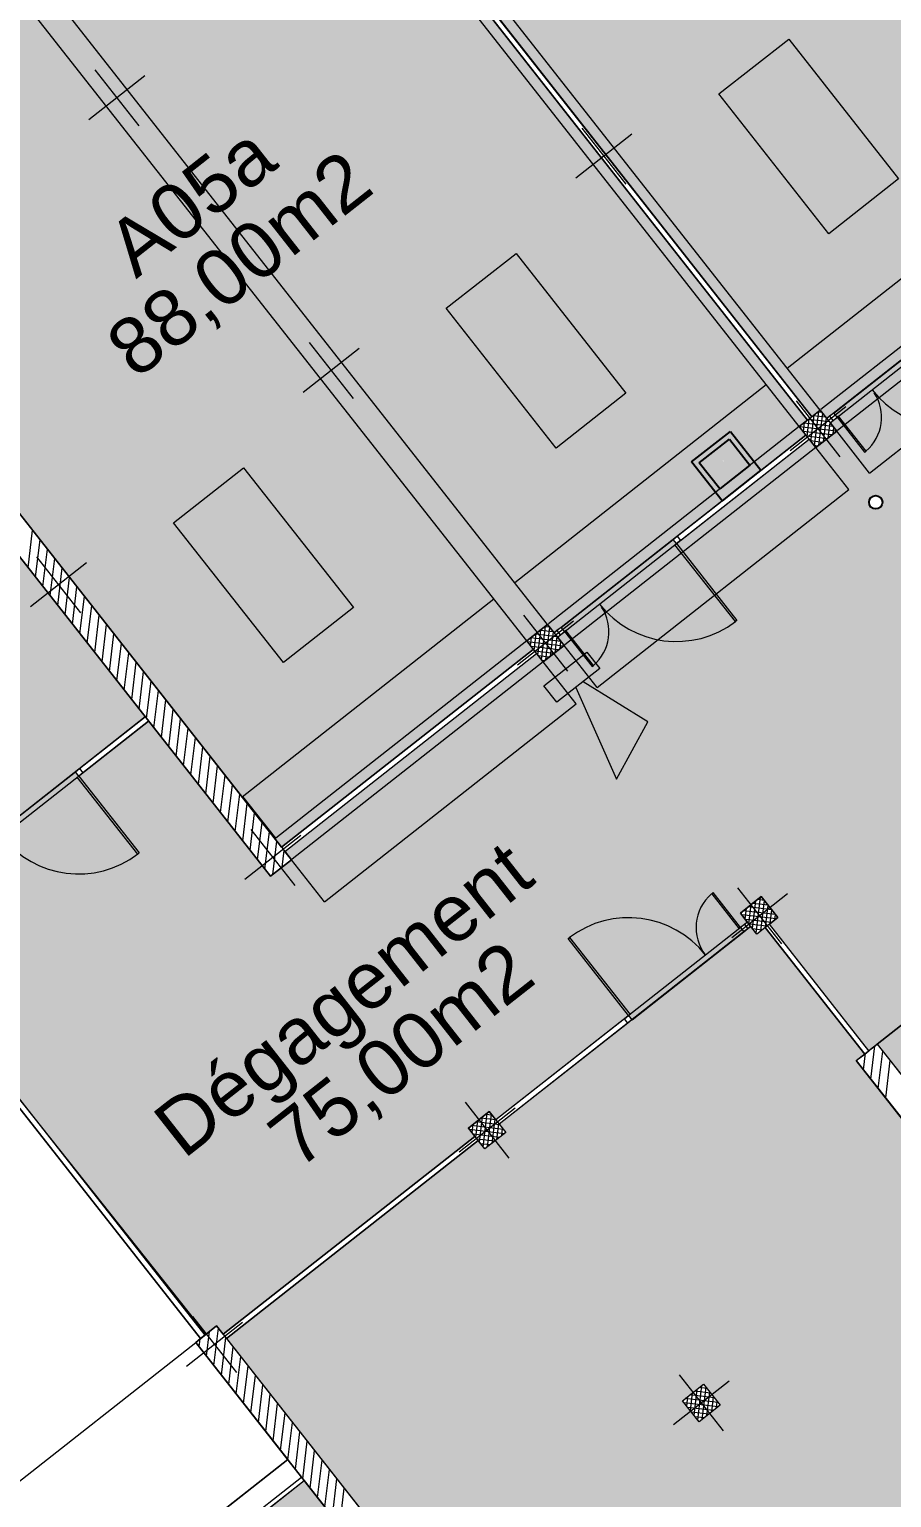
# Model space of a CAD drawing. Header units: metres. Extents: x 2540421 to 2540539, y 1181212 to 1181315.
# Drawn here: x 2540439.94 to 2540449.64, y 1181231.84 to 1181248.34 of the extents above; entities that cross this region are included whole.
import ezdxf

# ---------------------------------------------------------------- set-up
doc = ezdxf.new("R2010")
doc.units = ezdxf.units.M
doc.header["$LTSCALE"] = 5080
doc.linetypes.add('STYLE_01', pattern=[0.136032, 0.068016, -0.068016])
doc.layers.get('0').update_dxf_attribs({"lineweight": 20})
for name, color, linetype, lineweight in [('0-Detection incendie', 7, 'Continuous', 20), ('CLOISONS', 7, 'Continuous', 20), ('coupole', 7, 'Continuous', 20), ('Detection incendie', 7, 'Continuous', 20), ('HEIG-FLOOR', 10, 'Continuous', 20), ('HEIG-PORTES', 130, 'Continuous', 20), ('HEIG-ROOM', 160, 'Continuous', 20), ('L_GENDE', 7, 'Continuous', 20), ('MURS_ET_PILIERS', 7, 'Continuous', 20), ('Surface', 7, 'Continuous', 20), ('TRAITILL_S', 7, 'Continuous', 20), ('TRAME-MUR', 7, 'Continuous', 20), ('Z-contour', 7, 'Continuous', 20), ('Z-couleur', 7, 'Continuous', 20)]:
    doc.layers.add(name, color=color, linetype=linetype, lineweight=lineweight)
doc.layers.add('A1I41---E-(appareils_sanitaires)', color=7, linetype='Continuous')
doc.layers.add('Axe batim.', color=7, linetype='Continuous')
doc.styles.add('Helvetica (bold)', font='arial.ttf', dxfattribs={"height": 150})

# ---------------------------------------------------------------- blocks, each defined once
blk = doc.blocks.new('Cl-1')
at = {"layer": 'CLOISONS', "linetype": 'Continuous', "lineweight": 20}
for p, q in [((-3560, 180), (-3600, 180)), ((-3500, 180), (-3560, 180)), ((-3560, 180), (-3560, 120)), ((-3500, 120), (-3500, 180)), ((-1900, 120), (-1900, 180)), ((-1900, 180), (-1840, 180)), ((-1840, 180), (-1840, 120)), ((-1840, 180), (0, 180)), ((-3600, 120), (-3500, 120)), ((-1840, 120), (-1900, 120)), ((-1840, 120), (0, 120))]:
    blk.add_line(p, q, dxfattribs=at)
blk = doc.blocks.new('Sirène')
at = {"layer": '0-Detection incendie', "linetype": 'Continuous', "lineweight": 20}
h = blk.add_hatch(color=1, dxfattribs=at)
h.paths.add_polyline_path([(-236, 35), (-1332, 313), (-1040, -364), (-236, -68)])
h.paths.add_polyline_path([(0, 306), (-236, 306), (-236, -306), (0, -306)])
at = {"layer": '0-Detection incendie', "color": 1, "linetype": 'Continuous', "lineweight": 20}
for p, q in [((-236, 35), (-1332, 313)), ((-1332, 313), (-1040, -364)), ((-1040, -364), (-236, -68))]:
    blk.add_line(p, q, dxfattribs=at)
blk.add_lwpolyline([(0, -306), (-236, -306), (-236, 306), (0, 306)], close=True, dxfattribs=at)
blk = doc.blocks.new('LAVABO')
at = {"layer": 'A1I41---E-(appareils_sanitaires)'}
for points in [[(-556, 278), (0, 278)], [(-556, -278), (-556, 278)], [(-494, 216), (-123, 216)], [(-494, -216), (-494, 216)], [(-123, 216), (-123, 216)], [(-123, 216), (-123, -216)], [(0, 278), (0, 278)], [(0, 278), (0, -278)], [(0, -278), (-556, -278)], [(-123, -216), (-494, -216)]]:
    blk.add_lwpolyline(points, dxfattribs=at)

msp = doc.modelspace()

# ---------------------------------------------------------------- hatches: boundary and pattern name
at = {"layer": 'Z-couleur', "linetype": 'Continuous', "lineweight": 0, "true_color": 0xffd1ff}
h = msp.add_hatch(color=7, dxfattribs=at)
h.paths.add_polyline_path([(2540441.823, 1181252.986), (2540441.729, 1181252.912), (2540448.743, 1181243.988), (2540448.837, 1181244.062), (2540448.911, 1181243.968), (2540448.943, 1181243.993), (2540448.99, 1181244.03), (2540450.248, 1181245.018), (2540450.295, 1181245.055), (2540451.742, 1181246.192), (2540451.667, 1181246.287), (2540451.903, 1181246.472), (2540451.977, 1181246.378), (2540454.808, 1181248.602), (2540454.734, 1181248.697), (2540454.825, 1181248.769), (2540447.811, 1181257.692), (2540447.72, 1181257.62), (2540444.89, 1181255.396), (2540444.654, 1181255.21)])
h.paths.add_polyline_path([(2540450.814, 1181245.907), (2540450.819, 1181245.901), (2540450.812, 1181245.896), (2540450.807, 1181245.902)], flags=16)
h = msp.add_hatch(color=7, dxfattribs=at)
h.paths.add_polyline_path([(2540441.682, 1181252.875), (2540441.587, 1181252.8), (2540438.757, 1181250.576), (2540438.521, 1181250.39), (2540435.691, 1181248.166), (2540435.596, 1181248.092), (2540435.973, 1181247.612), (2540436.01, 1181247.565), (2540436.628, 1181246.779), (2540436.665, 1181246.731), (2540436.678, 1181246.716), (2540436.772, 1181246.79), (2540442.779, 1181239.148), (2540445.609, 1181241.372), (2540445.535, 1181241.467), (2540445.771, 1181241.652), (2540445.845, 1181241.558), (2540445.876, 1181241.583), (2540445.924, 1181241.62), (2540447.181, 1181242.608), (2540447.229, 1181242.645), (2540448.675, 1181243.782), (2540448.601, 1181243.877), (2540448.695, 1181243.951)])
h.paths.add_polyline_path([(2540447.741, 1181243.492), (2540447.747, 1181243.497), (2540447.752, 1181243.491), (2540447.746, 1181243.486)], flags=16)
for points in [[(2540438.415, 1181238.389), (2540439.154, 1181238.97), (2540439.201, 1181239.007), (2540440.459, 1181239.996), (2540440.506, 1181240.033), (2540441.245, 1181240.614), (2540436.536, 1181246.605), (2540436.631, 1181246.679), (2540436.618, 1181246.694), (2540436.581, 1181246.742), (2540436.628, 1181246.779), (2540436.01, 1181247.565), (2540435.963, 1181247.528), (2540435.926, 1181247.575), (2540435.549, 1181248.055), (2540435.455, 1181247.98), (2540432.625, 1181245.756), (2540432.53, 1181245.682), (2540432.821, 1181245.312), (2540432.858, 1181245.265), (2540432.811, 1181245.228), (2540433.459, 1181244.402), (2540433.507, 1181244.439), (2540433.568, 1181244.361), (2540433.663, 1181244.435)], [(2540443.033, 1181232.028), (2540440.202, 1181229.803), (2540440.108, 1181229.729), (2540443.708, 1181225.149), (2540443.802, 1181225.223), (2540443.876, 1181225.129), (2540444.379, 1181225.525), (2540444.427, 1181225.562), (2540445.213, 1181226.18), (2540445.26, 1181226.217), (2540446.707, 1181227.354)]]:
    msp.add_hatch(color=7, dxfattribs=at).paths.add_polyline_path(points)
at = {"layer": 'Z-couleur', "linetype": 'Continuous', "lineweight": 0}
h = msp.add_hatch(color=2, dxfattribs=at)
h.paths.add_polyline_path([(2540451.947, 1181246.125), (2540451.853, 1181246.051), (2540451.779, 1181246.145), (2540450.332, 1181245.008), (2540450.285, 1181244.971), (2540450.248, 1181245.018), (2540448.99, 1181244.03), (2540449.027, 1181243.982), (2540448.948, 1181243.921), (2540449.022, 1181243.826), (2540448.787, 1181243.641), (2540448.712, 1181243.735), (2540447.266, 1181242.598), (2540447.219, 1181242.561), (2540447.181, 1181242.608), (2540445.924, 1181241.62), (2540445.961, 1181241.572), (2540445.882, 1181241.511), (2540445.956, 1181241.416), (2540445.72, 1181241.231), (2540445.646, 1181241.325), (2540442.816, 1181239.101), (2540442.89, 1181239.006), (2540442.654, 1181238.821), (2540441.282, 1181240.566), (2540440.543, 1181239.985), (2540440.496, 1181239.948), (2540440.459, 1181239.996), (2540439.201, 1181239.007), (2540439.238, 1181238.96), (2540438.452, 1181238.342), (2540438.526, 1181238.247), (2540438.432, 1181238.173), (2540438.456, 1181238.142), (2540438.493, 1181238.095), (2540438.446, 1181238.058), (2540439.435, 1181236.8), (2540439.482, 1181236.837), (2540439.544, 1181236.758), (2540439.638, 1181236.832), (2540439.824, 1181236.596), (2540439.69, 1181236.491), (2540441.915, 1181233.661), (2540442.048, 1181233.766), (2540442.122, 1181233.672), (2540444.953, 1181235.896), (2540444.879, 1181235.991), (2540445.114, 1181236.176), (2540445.189, 1181236.082), (2540446.635, 1181237.219), (2540446.682, 1181237.256), (2540446.72, 1181237.209), (2540447.977, 1181238.197), (2540447.94, 1181238.244), (2540448.019, 1181238.306), (2540448.013, 1181238.314), (2540447.939, 1181238.408), (2540448.174, 1181238.593), (2540448.36, 1181238.357), (2540448.265, 1181238.283), (2540449.384, 1181236.86), (2540449.478, 1181236.935), (2540450.894, 1181238.047), (2540451.13, 1181238.233), (2540451.253, 1181238.075), (2540452.432, 1181239.002), (2540451.011, 1181240.811), (2540451.247, 1181240.996), (2540451.321, 1181240.902), (2540451.872, 1181241.334), (2540451.909, 1181241.287), (2540452.695, 1181241.905), (2540452.658, 1181241.952), (2540452.705, 1181241.989), (2540452.768, 1181242.039), (2540452.815, 1181242.076), (2540452.852, 1181242.029), (2540453.638, 1181242.647), (2540453.601, 1181242.694), (2540453.648, 1181242.731), (2540454.152, 1181243.126), (2540454.077, 1181243.221), (2540454.172, 1181243.295), (2540454.147, 1181243.326), (2540454.11, 1181243.373), (2540454.157, 1181243.41), (2540453.168, 1181244.668), (2540453.121, 1181244.631), (2540453.084, 1181244.678)])
h.paths.add_polyline_path([(2540449.402, 1181242.98, -1), (2540449.52, 1181243.072, -1)], flags=16)
at = {"layer": 'Z-couleur', "linetype": 'Continuous', "lineweight": 0, "true_color": 0xffd1ff}
h = msp.add_hatch(color=7, dxfattribs=at)
h.paths.add_polyline_path([(2540447.054, 1181227.398), (2540446.959, 1181227.323), (2540446.984, 1181227.292), (2540447.021, 1181227.245), (2540446.974, 1181227.208), (2540447.963, 1181225.95), (2540448.01, 1181225.987), (2540448.047, 1181225.94), (2540449.184, 1181224.493), (2540449.278, 1181224.567), (2540452.109, 1181226.792), (2540452.345, 1181226.977), (2540455.175, 1181229.202), (2540453.692, 1181231.089), (2540452.95, 1181232.032), (2540449.243, 1181236.75), (2540449.337, 1181236.823), (2540448.218, 1181238.246), (2540448.124, 1181238.172), (2540448.056, 1181238.259), (2540448.025, 1181238.234), (2540447.977, 1181238.197), (2540446.72, 1181237.209), (2540446.672, 1181237.171), (2540445.226, 1181236.034), (2540445.3, 1181235.94), (2540445.064, 1181235.755), (2540444.99, 1181235.849), (2540442.159, 1181233.624)])
h.paths.add_polyline_path([(2540447.474, 1181232.688), (2540447.289, 1181232.924), (2540447.525, 1181233.11), (2540447.71, 1181232.874)], flags=16)
h.paths.add_polyline_path([(2540449.699, 1181229.858), (2540449.935, 1181230.043), (2540450.12, 1181229.808), (2540449.884, 1181229.622)], flags=16)
at = {"layer": 'Z-couleur', "linetype": 'Continuous', "lineweight": 0}
h = msp.add_hatch(color=2, dxfattribs=at)
h.paths.add_polyline_path([(2540451.078, 1181237.812), (2540450.894, 1181238.047), (2540449.478, 1181236.935), (2540449.663, 1181236.7)])
h.paths.add_polyline_path([(2540451.263, 1181237.577), (2540451.078, 1181237.812), (2540449.663, 1181236.7), (2540449.848, 1181236.465)])
h.paths.add_polyline_path([(2540449.848, 1181236.465), (2540450.033, 1181236.23), (2540451.448, 1181237.342), (2540451.263, 1181237.577)])
h.paths.add_polyline_path([(2540450.033, 1181236.23), (2540450.218, 1181235.995), (2540451.633, 1181237.107), (2540451.448, 1181237.342)])
h.paths.add_polyline_path([(2540450.218, 1181235.995), (2540450.402, 1181235.76), (2540451.817, 1181236.872), (2540451.633, 1181237.107)])
h.paths.add_polyline_path([(2540450.402, 1181235.76), (2540451.295, 1181236.081), (2540452.002, 1181236.637), (2540451.817, 1181236.872)])
h.paths.add_polyline_path([(2540452.187, 1181236.402), (2540452.002, 1181236.637), (2540451.295, 1181236.081)])

# ---------------------------------------------------------------- linework, layer by layer
at = {"color": 7, "linetype": 'Continuous', "lineweight": 20}
for p, q in [((2540449.478, 1181236.935), (2540450.894, 1181238.047)), ((2540440.172, 1181229.842), (2540443.002, 1181232.067)), ((2540440.202, 1181229.803), (2540443.033, 1181232.028))]:
    msp.add_line(p, q, dxfattribs=at)
at = {"layer": 'Axe batim.', "color": 250, "linetype": 'Continuous', "lineweight": 0}
for p, q in [((2540440.678, 1181247.889), (2540441.173, 1181247.26)), ((2540441.24, 1181247.821), (2540440.611, 1181247.327)), ((2540446.716, 1181247.165), (2540446.087, 1181246.671)), ((2540446.155, 1181247.232), (2540446.649, 1181246.603)), ((2540443.65, 1181244.755), (2540443.021, 1181244.261)), ((2540443.088, 1181244.822), (2540443.583, 1181244.193)), ((2540449.126, 1181244.099), (2540448.497, 1181243.604)), ((2540448.565, 1181244.166), (2540449.059, 1181243.537)), ((2540440.022, 1181242.412), (2540440.516, 1181241.783)), ((2540440.022, 1181242.412), (2540440.516, 1181241.783)), ((2540440.584, 1181242.345), (2540439.955, 1181241.851)), ((2540440.584, 1181242.345), (2540439.955, 1181241.851)), ((2540445.498, 1181241.756), (2540445.993, 1181241.127)), ((2540446.06, 1181241.689), (2540445.431, 1181241.194)), ((2540442.994, 1181239.279), (2540442.365, 1181238.784)), ((2540442.994, 1181239.279), (2540442.365, 1181238.784)), ((2540442.432, 1181239.346), (2540442.926, 1181238.717)), ((2540442.432, 1181239.346), (2540442.926, 1181238.717)), ((2540448.47, 1181238.623), (2540447.841, 1181238.128)), ((2540447.908, 1181238.69), (2540448.403, 1181238.061)), ((2540444.842, 1181236.28), (2540445.336, 1181235.651)), ((2540444.842, 1181236.28), (2540445.336, 1181235.651)), ((2540445.404, 1181236.213), (2540444.775, 1181235.718)), ((2540445.404, 1181236.213), (2540444.775, 1181235.718)), ((2540442.337, 1181233.803), (2540441.709, 1181233.308)), ((2540441.776, 1181233.87), (2540442.27, 1181233.241)), ((2540447.814, 1181233.146), (2540447.185, 1181232.652)), ((2540447.814, 1181233.146), (2540447.185, 1181232.652)), ((2540447.252, 1181233.214), (2540447.746, 1181232.585)), ((2540447.252, 1181233.214), (2540447.746, 1181232.585))]:
    msp.add_line(p, q, dxfattribs=at)
at = {"layer": 'CLOISONS', "linetype": 'Continuous', "lineweight": 20}
for p, q in [((2540448.695, 1181243.951), (2540441.682, 1181252.875)), ((2540441.729, 1181252.912), (2540448.743, 1181243.988)), ((2540448.99, 1181244.03), (2540448.943, 1181243.993)), ((2540449.027, 1181243.982), (2540448.99, 1181244.03)), ((2540448.943, 1181243.993), (2540448.911, 1181243.968)), ((2540448.943, 1181243.993), (2540448.98, 1181243.945)), ((2540448.948, 1181243.921), (2540449.027, 1181243.982)), ((2540447.229, 1181242.645), (2540448.675, 1181243.782)), ((2540447.266, 1181242.598), (2540448.712, 1181243.735)), ((2540447.181, 1181242.608), (2540447.229, 1181242.645)), ((2540447.219, 1181242.561), (2540447.181, 1181242.608)), ((2540447.266, 1181242.598), (2540447.219, 1181242.561)), ((2540447.229, 1181242.645), (2540447.266, 1181242.598)), ((2540445.876, 1181241.583), (2540445.845, 1181241.558)), ((2540445.924, 1181241.62), (2540445.876, 1181241.583)), ((2540445.876, 1181241.583), (2540445.913, 1181241.535)), ((2540445.882, 1181241.511), (2540445.961, 1181241.572)), ((2540445.961, 1181241.572), (2540445.924, 1181241.62)), ((2540442.779, 1181239.148), (2540445.609, 1181241.372)), ((2540442.816, 1181239.101), (2540445.646, 1181241.325)), ((2540440.506, 1181240.033), (2540441.245, 1181240.614)), ((2540441.282, 1181240.566), (2540440.543, 1181239.985)), ((2540441.245, 1181240.614), (2540441.282, 1181240.566)), ((2540440.459, 1181239.996), (2540440.506, 1181240.033)), ((2540440.496, 1181239.948), (2540440.459, 1181239.996)), ((2540440.543, 1181239.985), (2540440.496, 1181239.948)), ((2540440.506, 1181240.033), (2540440.543, 1181239.985)), ((2540449.384, 1181236.86), (2540448.265, 1181238.283)), ((2540448.218, 1181238.246), (2540449.337, 1181236.823)), ((2540449.337, 1181236.823), (2540449.384, 1181236.86)), ((2540441.867, 1181233.624), (2540439.643, 1181236.454)), ((2540439.69, 1181236.491), (2540441.915, 1181233.661)), ((2540442.122, 1181233.672), (2540444.953, 1181235.896)), ((2540442.159, 1181233.624), (2540444.99, 1181235.849)), ((2540441.915, 1181233.661), (2540441.867, 1181233.624))]:
    msp.add_line(p, q, dxfattribs=at)
at = {"layer": 'coupole', "color": 7, "lineweight": 20}
for p, q in [((2540447.696, 1181247.617), (2540448.482, 1181248.235)), ((2540448.482, 1181248.235), (2540449.718, 1181246.663)), ((2540448.932, 1181246.045), (2540447.696, 1181247.617)), ((2540447.696, 1181247.617), (2540447.696, 1181247.617)), ((2540449.718, 1181246.663), (2540448.932, 1181246.045)), ((2540444.63, 1181245.207), (2540445.416, 1181245.825)), ((2540445.416, 1181245.825), (2540446.652, 1181244.253)), ((2540445.866, 1181243.635), (2540444.63, 1181245.207)), ((2540444.63, 1181245.207), (2540444.63, 1181245.207)), ((2540446.652, 1181244.253), (2540445.866, 1181243.635)), ((2540441.564, 1181242.797), (2540442.35, 1181243.415)), ((2540442.35, 1181243.415), (2540443.586, 1181241.843)), ((2540442.8, 1181241.225), (2540441.564, 1181242.797)), ((2540441.564, 1181242.797), (2540441.564, 1181242.797)), ((2540443.586, 1181241.843), (2540442.8, 1181241.225))]:
    msp.add_line(p, q, dxfattribs=at)
at = {"layer": 'HEIG-FLOOR', "flags": 128}
msp.add_lwpolyline([(2540502.932, 1181301.461), (2540426.04, 1181241.026), (2540433.455, 1181231.591), (2540439.643, 1181236.454), (2540441.867, 1181233.624), (2540441.812, 1181233.581), (2540442.847, 1181232.264), (2540440.017, 1181230.039), (2540438.982, 1181231.356), (2540438.746, 1181231.171), (2540439.781, 1181229.854), (2540433.649, 1181225.034), (2540433.834, 1181224.798), (2540436.9, 1181227.208), (2540443.071, 1181219.357), (2540449.235, 1181224.202), (2540451.645, 1181221.136), (2540457.954, 1181226.095), (2540455.569, 1181229.13), (2540501.621, 1181265.326)], dxfattribs=at)
at = {"layer": 'HEIG-PORTES', "linetype": 'Continuous', "lineweight": 20}
for p, q in [((2540449.043, 1181243.995), (2540449.027, 1181243.982)), ((2540449.027, 1181243.982), (2540449.336, 1181243.589)), ((2540449.352, 1181243.602), (2540449.043, 1181243.995)), ((2540449.336, 1181243.589), (2540449.352, 1181243.602)), ((2540447.203, 1181242.549), (2540447.219, 1181242.561)), ((2540447.883, 1181241.684), (2540447.203, 1181242.549)), ((2540447.219, 1181242.561), (2540447.898, 1181241.696)), ((2540445.976, 1181241.585), (2540445.961, 1181241.572)), ((2540445.961, 1181241.572), (2540446.27, 1181241.179)), ((2540446.285, 1181241.192), (2540445.976, 1181241.585)), ((2540447.898, 1181241.696), (2540447.883, 1181241.684)), ((2540446.27, 1181241.179), (2540446.285, 1181241.192)), ((2540440.48, 1181239.936), (2540440.496, 1181239.948)), ((2540441.16, 1181239.071), (2540440.48, 1181239.936)), ((2540440.496, 1181239.948), (2540441.176, 1181239.084)), ((2540441.176, 1181239.084), (2540441.16, 1181239.071)), ((2540447.631, 1181238.638), (2540447.616, 1181238.625)), ((2540447.616, 1181238.625), (2540447.925, 1181238.232)), ((2540447.94, 1181238.244), (2540447.631, 1181238.638)), ((2540446.003, 1181238.121), (2540446.018, 1181238.133)), ((2540446.682, 1181237.256), (2540446.003, 1181238.121)), ((2540446.018, 1181238.133), (2540446.698, 1181237.268)), ((2540447.925, 1181238.232), (2540447.94, 1181238.244)), ((2540446.698, 1181237.268), (2540446.682, 1181237.256))]:
    msp.add_line(p, q, dxfattribs=at)
for centre, radius, start, end in [((2540449.027, 1181243.982), 0.5, 310.4571, 33.5775), ((2540450.285, 1181244.971), 1.1, 218.1665, 307.2681), ((2540445.961, 1181241.572), 0.5, 310.4571, 33.5775), ((2540447.219, 1181242.561), 1.1, 218.1665, 307.2681), ((2540440.496, 1181239.948), 1.1, 218.1665, 307.2681), ((2540447.94, 1181238.244), 0.5, 130.4571, 218.1665), ((2540446.682, 1181237.256), 1.1, 38.1665, 127.2681)]:
    msp.add_arc(centre, radius, start, end, dxfattribs=at)
at = {"layer": 'HEIG-ROOM', "flags": 128}
for points in [[(2540448.911, 1181243.968), (2540448.837, 1181244.062), (2540448.743, 1181243.988), (2540441.729, 1181252.912), (2540447.811, 1181257.692), (2540454.825, 1181248.769), (2540454.734, 1181248.697), (2540454.808, 1181248.602), (2540451.977, 1181246.378), (2540451.903, 1181246.472), (2540451.667, 1181246.287), (2540451.742, 1181246.192)], [(2540445.924, 1181241.62), (2540445.845, 1181241.558), (2540445.771, 1181241.652), (2540445.535, 1181241.467), (2540445.609, 1181241.372), (2540442.779, 1181239.148), (2540436.772, 1181246.79), (2540436.678, 1181246.716), (2540435.596, 1181248.092), (2540441.682, 1181252.875), (2540448.695, 1181243.951), (2540448.601, 1181243.877), (2540448.675, 1181243.782)], [(2540441.245, 1181240.614), (2540438.415, 1181238.389), (2540433.706, 1181244.38), (2540433.612, 1181244.306), (2540432.53, 1181245.682), (2540435.549, 1181248.055), (2540436.631, 1181246.679), (2540436.536, 1181246.605)], [(2540455.175, 1181229.202), (2540453.692, 1181231.089), (2540452.95, 1181232.032), (2540449.243, 1181236.75), (2540449.337, 1181236.823), (2540448.218, 1181238.246), (2540448.124, 1181238.172), (2540448.056, 1181238.259), (2540445.226, 1181236.034), (2540445.3, 1181235.94), (2540445.064, 1181235.755), (2540444.99, 1181235.849), (2540442.159, 1181233.624), (2540447.054, 1181227.398), (2540446.959, 1181227.323), (2540449.184, 1181224.493)], [(2540450.894, 1181238.047), (2540449.478, 1181236.935), (2540450.402, 1181235.76), (2540452.187, 1181236.402)], [(2540440.108, 1181229.729), (2540443.033, 1181232.028), (2540446.707, 1181227.354), (2540443.876, 1181225.129), (2540443.802, 1181225.223), (2540443.708, 1181225.149)]]:
    msp.add_lwpolyline(points, close=True, dxfattribs=at)
for points in [[(2540438.452, 1181238.342), (2540441.282, 1181240.566), (2540442.654, 1181238.821), (2540442.89, 1181239.006), (2540442.816, 1181239.101), (2540445.646, 1181241.325), (2540445.72, 1181241.231), (2540445.956, 1181241.416), (2540445.882, 1181241.511), (2540448.712, 1181243.735), (2540448.787, 1181243.641), (2540449.022, 1181243.826), (2540448.948, 1181243.921), (2540451.779, 1181246.145)], [(2540451.13, 1181238.233), (2540449.384, 1181236.86), (2540448.265, 1181238.283), (2540448.36, 1181238.357), (2540448.174, 1181238.593), (2540447.939, 1181238.408), (2540448.019, 1181238.306), (2540445.189, 1181236.082), (2540445.114, 1181236.176), (2540444.879, 1181235.991), (2540444.953, 1181235.896), (2540442.122, 1181233.672), (2540442.048, 1181233.766), (2540441.93, 1181233.673), (2540439.69, 1181236.491)]]:
    msp.add_lwpolyline(points, dxfattribs=at)
at = {"layer": 'MURS_ET_PILIERS', "color": 7, "linetype": 'Continuous', "lineweight": 20}
for p, q in [((2540436.772, 1181246.79), (2540442.89, 1181239.006)), ((2540436.536, 1181246.605), (2540441.356, 1181240.472)), ((2540436.536, 1181246.605), (2540442.654, 1181238.821)), ((2540448.601, 1181243.877), (2540448.837, 1181244.062)), ((2540448.837, 1181244.062), (2540449.022, 1181243.826)), ((2540448.787, 1181243.641), (2540448.601, 1181243.877)), ((2540448.601, 1181243.877), (2540448.601, 1181243.877)), ((2540449.022, 1181243.826), (2540448.787, 1181243.641)), ((2540445.535, 1181241.467), (2540445.771, 1181241.652)), ((2540445.771, 1181241.652), (2540445.956, 1181241.416)), ((2540445.72, 1181241.231), (2540445.535, 1181241.467)), ((2540445.535, 1181241.467), (2540445.535, 1181241.467)), ((2540445.956, 1181241.416), (2540445.72, 1181241.231)), ((2540442.654, 1181238.821), (2540442.89, 1181239.006)), ((2540449.243, 1181236.75), (2540449.478, 1181236.935)), ((2540449.478, 1181236.935), (2540453.186, 1181232.218)), ((2540449.243, 1181236.75), (2540452.95, 1181232.032)), ((2540444.879, 1181235.991), (2540445.114, 1181236.176)), ((2540444.879, 1181235.991), (2540445.114, 1181236.176)), ((2540444.879, 1181235.991), (2540445.114, 1181236.176)), ((2540444.879, 1181235.991), (2540445.114, 1181236.176)), ((2540444.879, 1181235.991), (2540445.114, 1181236.176)), ((2540444.879, 1181235.991), (2540445.114, 1181236.176)), ((2540444.879, 1181235.991), (2540445.114, 1181236.176)), ((2540444.879, 1181235.991), (2540445.114, 1181236.176)), ((2540444.879, 1181235.991), (2540445.114, 1181236.176)), ((2540444.879, 1181235.991), (2540445.114, 1181236.176)), ((2540444.879, 1181235.991), (2540445.114, 1181236.176)), ((2540444.879, 1181235.991), (2540445.114, 1181236.176)), ((2540444.879, 1181235.991), (2540445.114, 1181236.176)), ((2540444.879, 1181235.991), (2540445.114, 1181236.176)), ((2540444.879, 1181235.991), (2540445.114, 1181236.176)), ((2540444.879, 1181235.991), (2540445.114, 1181236.176)), ((2540444.879, 1181235.991), (2540445.114, 1181236.176)), ((2540444.879, 1181235.991), (2540445.114, 1181236.176)), ((2540444.879, 1181235.991), (2540445.114, 1181236.176)), ((2540444.879, 1181235.991), (2540445.114, 1181236.176)), ((2540444.879, 1181235.991), (2540445.114, 1181236.176)), ((2540444.879, 1181235.991), (2540445.114, 1181236.176)), ((2540444.879, 1181235.991), (2540445.114, 1181236.176)), ((2540444.879, 1181235.991), (2540445.114, 1181236.176)), ((2540444.879, 1181235.991), (2540445.114, 1181236.176)), ((2540444.879, 1181235.991), (2540445.114, 1181236.176)), ((2540444.879, 1181235.991), (2540445.114, 1181236.176)), ((2540444.879, 1181235.991), (2540445.114, 1181236.176)), ((2540444.879, 1181235.991), (2540445.114, 1181236.176)), ((2540444.879, 1181235.991), (2540445.114, 1181236.176)), ((2540444.879, 1181235.991), (2540445.114, 1181236.176)), ((2540444.879, 1181235.991), (2540445.114, 1181236.176)), ((2540445.114, 1181236.176), (2540445.3, 1181235.94)), ((2540445.114, 1181236.176), (2540445.3, 1181235.94)), ((2540445.114, 1181236.176), (2540445.3, 1181235.94)), ((2540445.114, 1181236.176), (2540445.3, 1181235.94)), ((2540445.114, 1181236.176), (2540445.3, 1181235.94)), ((2540445.114, 1181236.176), (2540445.3, 1181235.94)), ((2540445.114, 1181236.176), (2540445.3, 1181235.94)), ((2540445.114, 1181236.176), (2540445.3, 1181235.94)), ((2540445.114, 1181236.176), (2540445.3, 1181235.94)), ((2540445.114, 1181236.176), (2540445.3, 1181235.94)), ((2540445.114, 1181236.176), (2540445.3, 1181235.94)), ((2540445.114, 1181236.176), (2540445.3, 1181235.94)), ((2540445.114, 1181236.176), (2540445.3, 1181235.94)), ((2540445.114, 1181236.176), (2540445.3, 1181235.94)), ((2540445.114, 1181236.176), (2540445.3, 1181235.94)), ((2540445.114, 1181236.176), (2540445.3, 1181235.94)), ((2540445.114, 1181236.176), (2540445.3, 1181235.94)), ((2540445.114, 1181236.176), (2540445.3, 1181235.94)), ((2540445.114, 1181236.176), (2540445.3, 1181235.94)), ((2540445.114, 1181236.176), (2540445.3, 1181235.94)), ((2540445.114, 1181236.176), (2540445.3, 1181235.94)), ((2540445.114, 1181236.176), (2540445.3, 1181235.94)), ((2540445.114, 1181236.176), (2540445.3, 1181235.94)), ((2540445.114, 1181236.176), (2540445.3, 1181235.94)), ((2540445.114, 1181236.176), (2540445.3, 1181235.94)), ((2540445.114, 1181236.176), (2540445.3, 1181235.94)), ((2540445.114, 1181236.176), (2540445.3, 1181235.94)), ((2540445.114, 1181236.176), (2540445.3, 1181235.94)), ((2540445.114, 1181236.176), (2540445.3, 1181235.94)), ((2540445.114, 1181236.176), (2540445.3, 1181235.94)), ((2540445.114, 1181236.176), (2540445.3, 1181235.94)), ((2540445.114, 1181236.176), (2540445.3, 1181235.94)), ((2540445.064, 1181235.755), (2540444.879, 1181235.991)), ((2540444.879, 1181235.991), (2540444.879, 1181235.991)), ((2540445.064, 1181235.755), (2540444.879, 1181235.991)), ((2540444.879, 1181235.991), (2540444.879, 1181235.991)), ((2540445.064, 1181235.755), (2540444.879, 1181235.991)), ((2540444.879, 1181235.991), (2540444.879, 1181235.991)), ((2540445.064, 1181235.755), (2540444.879, 1181235.991)), ((2540444.879, 1181235.991), (2540444.879, 1181235.991)), ((2540445.064, 1181235.755), (2540444.879, 1181235.991)), ((2540444.879, 1181235.991), (2540444.879, 1181235.991)), ((2540445.064, 1181235.755), (2540444.879, 1181235.991)), ((2540444.879, 1181235.991), (2540444.879, 1181235.991)), ((2540445.064, 1181235.755), (2540444.879, 1181235.991)), ((2540444.879, 1181235.991), (2540444.879, 1181235.991)), ((2540445.064, 1181235.755), (2540444.879, 1181235.991)), ((2540444.879, 1181235.991), (2540444.879, 1181235.991)), ((2540445.064, 1181235.755), (2540444.879, 1181235.991)), ((2540444.879, 1181235.991), (2540444.879, 1181235.991)), ((2540445.064, 1181235.755), (2540444.879, 1181235.991)), ((2540444.879, 1181235.991), (2540444.879, 1181235.991)), ((2540445.064, 1181235.755), (2540444.879, 1181235.991)), ((2540444.879, 1181235.991), (2540444.879, 1181235.991)), ((2540445.064, 1181235.755), (2540444.879, 1181235.991)), ((2540444.879, 1181235.991), (2540444.879, 1181235.991)), ((2540445.064, 1181235.755), (2540444.879, 1181235.991)), ((2540444.879, 1181235.991), (2540444.879, 1181235.991)), ((2540445.064, 1181235.755), (2540444.879, 1181235.991)), ((2540444.879, 1181235.991), (2540444.879, 1181235.991)), ((2540445.064, 1181235.755), (2540444.879, 1181235.991)), ((2540444.879, 1181235.991), (2540444.879, 1181235.991)), ((2540445.064, 1181235.755), (2540444.879, 1181235.991)), ((2540444.879, 1181235.991), (2540444.879, 1181235.991)), ((2540445.064, 1181235.755), (2540444.879, 1181235.991)), ((2540444.879, 1181235.991), (2540444.879, 1181235.991)), ((2540445.064, 1181235.755), (2540444.879, 1181235.991)), ((2540444.879, 1181235.991), (2540444.879, 1181235.991)), ((2540445.064, 1181235.755), (2540444.879, 1181235.991)), ((2540444.879, 1181235.991), (2540444.879, 1181235.991)), ((2540445.064, 1181235.755), (2540444.879, 1181235.991)), ((2540444.879, 1181235.991), (2540444.879, 1181235.991)), ((2540445.064, 1181235.755), (2540444.879, 1181235.991)), ((2540444.879, 1181235.991), (2540444.879, 1181235.991)), ((2540445.064, 1181235.755), (2540444.879, 1181235.991)), ((2540444.879, 1181235.991), (2540444.879, 1181235.991)), ((2540445.064, 1181235.755), (2540444.879, 1181235.991)), ((2540444.879, 1181235.991), (2540444.879, 1181235.991)), ((2540445.064, 1181235.755), (2540444.879, 1181235.991)), ((2540444.879, 1181235.991), (2540444.879, 1181235.991)), ((2540445.064, 1181235.755), (2540444.879, 1181235.991)), ((2540444.879, 1181235.991), (2540444.879, 1181235.991)), ((2540445.064, 1181235.755), (2540444.879, 1181235.991)), ((2540444.879, 1181235.991), (2540444.879, 1181235.991)), ((2540445.064, 1181235.755), (2540444.879, 1181235.991)), ((2540444.879, 1181235.991), (2540444.879, 1181235.991)), ((2540445.064, 1181235.755), (2540444.879, 1181235.991)), ((2540444.879, 1181235.991), (2540444.879, 1181235.991)), ((2540445.064, 1181235.755), (2540444.879, 1181235.991)), ((2540444.879, 1181235.991), (2540444.879, 1181235.991)), ((2540445.064, 1181235.755), (2540444.879, 1181235.991)), ((2540444.879, 1181235.991), (2540444.879, 1181235.991)), ((2540445.064, 1181235.755), (2540444.879, 1181235.991)), ((2540444.879, 1181235.991), (2540444.879, 1181235.991)), ((2540445.064, 1181235.755), (2540444.879, 1181235.991)), ((2540444.879, 1181235.991), (2540444.879, 1181235.991)), ((2540445.3, 1181235.94), (2540445.064, 1181235.755)), ((2540445.3, 1181235.94), (2540445.064, 1181235.755)), ((2540445.3, 1181235.94), (2540445.064, 1181235.755)), ((2540445.3, 1181235.94), (2540445.064, 1181235.755)), ((2540445.3, 1181235.94), (2540445.064, 1181235.755)), ((2540445.3, 1181235.94), (2540445.064, 1181235.755)), ((2540445.3, 1181235.94), (2540445.064, 1181235.755)), ((2540445.3, 1181235.94), (2540445.064, 1181235.755)), ((2540445.3, 1181235.94), (2540445.064, 1181235.755)), ((2540445.3, 1181235.94), (2540445.064, 1181235.755)), ((2540445.3, 1181235.94), (2540445.064, 1181235.755)), ((2540445.3, 1181235.94), (2540445.064, 1181235.755)), ((2540445.3, 1181235.94), (2540445.064, 1181235.755)), ((2540445.3, 1181235.94), (2540445.064, 1181235.755)), ((2540445.3, 1181235.94), (2540445.064, 1181235.755)), ((2540445.3, 1181235.94), (2540445.064, 1181235.755)), ((2540445.3, 1181235.94), (2540445.064, 1181235.755)), ((2540445.3, 1181235.94), (2540445.064, 1181235.755)), ((2540445.3, 1181235.94), (2540445.064, 1181235.755)), ((2540445.3, 1181235.94), (2540445.064, 1181235.755)), ((2540445.3, 1181235.94), (2540445.064, 1181235.755)), ((2540445.3, 1181235.94), (2540445.064, 1181235.755)), ((2540445.3, 1181235.94), (2540445.064, 1181235.755)), ((2540445.3, 1181235.94), (2540445.064, 1181235.755)), ((2540445.3, 1181235.94), (2540445.064, 1181235.755)), ((2540445.3, 1181235.94), (2540445.064, 1181235.755)), ((2540445.3, 1181235.94), (2540445.064, 1181235.755)), ((2540445.3, 1181235.94), (2540445.064, 1181235.755)), ((2540445.3, 1181235.94), (2540445.064, 1181235.755)), ((2540445.3, 1181235.94), (2540445.064, 1181235.755)), ((2540445.3, 1181235.94), (2540445.064, 1181235.755)), ((2540445.3, 1181235.94), (2540445.064, 1181235.755)), ((2540441.812, 1181233.581), (2540442.048, 1181233.766)), ((2540442.048, 1181233.766), (2540447.054, 1181227.398)), ((2540441.812, 1181233.581), (2540446.818, 1181227.212)), ((2540447.289, 1181232.924), (2540447.525, 1181233.11)), ((2540447.289, 1181232.924), (2540447.525, 1181233.11)), ((2540447.289, 1181232.924), (2540447.525, 1181233.11)), ((2540447.289, 1181232.924), (2540447.525, 1181233.11)), ((2540447.289, 1181232.924), (2540447.525, 1181233.11)), ((2540447.289, 1181232.924), (2540447.525, 1181233.11)), ((2540447.289, 1181232.924), (2540447.525, 1181233.11)), ((2540447.289, 1181232.924), (2540447.525, 1181233.11)), ((2540447.525, 1181233.11), (2540447.71, 1181232.874)), ((2540447.525, 1181233.11), (2540447.71, 1181232.874)), ((2540447.525, 1181233.11), (2540447.71, 1181232.874)), ((2540447.525, 1181233.11), (2540447.71, 1181232.874)), ((2540447.525, 1181233.11), (2540447.71, 1181232.874)), ((2540447.525, 1181233.11), (2540447.71, 1181232.874)), ((2540447.525, 1181233.11), (2540447.71, 1181232.874)), ((2540447.525, 1181233.11), (2540447.71, 1181232.874)), ((2540447.474, 1181232.688), (2540447.289, 1181232.924)), ((2540447.289, 1181232.924), (2540447.289, 1181232.924)), ((2540447.474, 1181232.688), (2540447.289, 1181232.924)), ((2540447.289, 1181232.924), (2540447.289, 1181232.924)), ((2540447.474, 1181232.688), (2540447.289, 1181232.924)), ((2540447.289, 1181232.924), (2540447.289, 1181232.924)), ((2540447.474, 1181232.688), (2540447.289, 1181232.924)), ((2540447.289, 1181232.924), (2540447.289, 1181232.924)), ((2540447.474, 1181232.688), (2540447.289, 1181232.924)), ((2540447.289, 1181232.924), (2540447.289, 1181232.924)), ((2540447.474, 1181232.688), (2540447.289, 1181232.924)), ((2540447.289, 1181232.924), (2540447.289, 1181232.924)), ((2540447.474, 1181232.688), (2540447.289, 1181232.924)), ((2540447.289, 1181232.924), (2540447.289, 1181232.924)), ((2540447.474, 1181232.688), (2540447.289, 1181232.924)), ((2540447.289, 1181232.924), (2540447.289, 1181232.924)), ((2540447.71, 1181232.874), (2540447.474, 1181232.688)), ((2540447.71, 1181232.874), (2540447.474, 1181232.688)), ((2540447.71, 1181232.874), (2540447.474, 1181232.688)), ((2540447.71, 1181232.874), (2540447.474, 1181232.688)), ((2540447.71, 1181232.874), (2540447.474, 1181232.688)), ((2540447.71, 1181232.874), (2540447.474, 1181232.688)), ((2540447.71, 1181232.874), (2540447.474, 1181232.688)), ((2540447.71, 1181232.874), (2540447.474, 1181232.688))]:
    msp.add_line(p, q, dxfattribs=at)
at = {"layer": 'MURS_ET_PILIERS', "linetype": 'Continuous', "lineweight": 20}
for p, q in [((2540447.939, 1181238.408), (2540448.174, 1181238.593)), ((2540448.174, 1181238.593), (2540448.36, 1181238.357)), ((2540448.013, 1181238.314), (2540447.939, 1181238.408)), ((2540448.124, 1181238.172), (2540448.013, 1181238.314)), ((2540448.36, 1181238.357), (2540448.124, 1181238.172)), ((2540440.017, 1181230.039), (2540442.847, 1181232.264))]:
    msp.add_line(p, q, dxfattribs=at)
at = {"layer": 'MURS_ET_PILIERS', "linetype": 'Continuous', "lineweight": 25}
msp.add_circle((2540449.461, 1181243.026), 0.075, dxfattribs=at)
at = {"layer": 'TRAITILL_S', "color": 7, "linetype": 'STYLE_01', "lineweight": 20}
for p, q in [((2540448.837, 1181244.062), (2540441.792, 1181253.025)), ((2540448.601, 1181243.877), (2540441.557, 1181252.84)), ((2540445.771, 1181241.652), (2540438.726, 1181250.615)), ((2540445.535, 1181241.467), (2540438.49, 1181250.43)), ((2540448.466, 1181244.534), (2540451.297, 1181246.759)), ((2540451.667, 1181246.287), (2540448.845, 1181244.068)), ((2540451.853, 1181246.051), (2540449.03, 1181243.833)), ((2540449.393, 1181243.355), (2540452.224, 1181245.579)), ((2540445.4, 1181242.124), (2540448.23, 1181244.349)), ((2540448.601, 1181243.877), (2540445.779, 1181241.658)), ((2540449.393, 1181243.355), (2540449.022, 1181243.826)), ((2540448.787, 1181243.641), (2540445.964, 1181241.423)), ((2540449.157, 1181243.169), (2540448.787, 1181243.641)), ((2540446.327, 1181240.945), (2540449.157, 1181243.169)), ((2540442.334, 1181239.714), (2540445.164, 1181241.939)), ((2540445.535, 1181241.467), (2540442.712, 1181239.248)), ((2540446.327, 1181240.945), (2540445.956, 1181241.416)), ((2540445.72, 1181241.231), (2540442.898, 1181239.013)), ((2540446.091, 1181240.759), (2540445.72, 1181241.231)), ((2540443.261, 1181238.535), (2540446.091, 1181240.759)), ((2540442.712, 1181239.248), (2540442.342, 1181239.72)), ((2540443.261, 1181238.535), (2540442.89, 1181239.006)), ((2540438.982, 1181231.356), (2540441.812, 1181233.581))]:
    msp.add_line(p, q, dxfattribs=at)
at = {"layer": 'TRAME-MUR', "color": 7, "linetype": 'Continuous', "lineweight": 20}
for p, q in [((2540436.772, 1181246.79), (2540442.89, 1181239.006)), ((2540442.654, 1181238.821), (2540436.536, 1181246.605)), ((2540448.601, 1181243.877), (2540448.837, 1181244.062)), ((2540448.837, 1181244.062), (2540449.022, 1181243.826)), ((2540448.787, 1181243.641), (2540448.601, 1181243.877)), ((2540448.601, 1181243.877), (2540448.601, 1181243.877)), ((2540449.022, 1181243.826), (2540448.787, 1181243.641)), ((2540442.89, 1181239.006), (2540442.654, 1181238.821)), ((2540449.243, 1181236.75), (2540449.478, 1181236.935)), ((2540449.478, 1181236.935), (2540453.186, 1181232.218)), ((2540452.95, 1181232.032), (2540449.243, 1181236.75)), ((2540441.812, 1181233.581), (2540442.048, 1181233.766)), ((2540442.048, 1181233.766), (2540447.054, 1181227.398)), ((2540446.818, 1181227.212), (2540441.812, 1181233.581))]:
    msp.add_line(p, q, dxfattribs=at)
at = {"layer": 'TRAME-MUR', "linetype": 'Continuous', "lineweight": 0}
for p, q in [((2540448.773, 1181243.658), (2540448.82, 1181244.049)), ((2540448.858, 1181244.036), (2540448.811, 1181244.041)), ((2540449.02, 1181243.824), (2540448.603, 1181243.874)), ((2540448.606, 1181243.87), (2540448.608, 1181243.882)), ((2540448.648, 1181243.817), (2540448.661, 1181243.924)), ((2540448.983, 1181243.877), (2540448.652, 1181243.917)), ((2540448.69, 1181243.764), (2540448.714, 1181243.965)), ((2540448.941, 1181243.93), (2540448.705, 1181243.958)), ((2540448.731, 1181243.711), (2540448.767, 1181244.007)), ((2540448.899, 1181243.983), (2540448.758, 1181244)), ((2540448.822, 1181243.669), (2540448.865, 1181244.027)), ((2540448.875, 1181243.711), (2540448.907, 1181243.974)), ((2540448.928, 1181243.752), (2540448.948, 1181243.921)), ((2540448.981, 1181243.794), (2540448.99, 1181243.868)), ((2540448.967, 1181243.783), (2540448.645, 1181243.821)), ((2540448.914, 1181243.741), (2540448.686, 1181243.769)), ((2540448.861, 1181243.7), (2540448.728, 1181243.716)), ((2540448.808, 1181243.658), (2540448.77, 1181243.663)), ((2540439.927, 1181242.29), (2540439.978, 1181242.712)), ((2540440.01, 1181242.184), (2540440.061, 1181242.606)), ((2540440.094, 1181242.078), (2540440.144, 1181242.5)), ((2540440.177, 1181241.973), (2540440.227, 1181242.394)), ((2540440.26, 1181241.867), (2540440.311, 1181242.288)), ((2540440.343, 1181241.761), (2540440.394, 1181242.182)), ((2540440.427, 1181241.655), (2540440.477, 1181242.076)), ((2540440.51, 1181241.549), (2540440.56, 1181241.97)), ((2540440.593, 1181241.443), (2540440.644, 1181241.864)), ((2540440.676, 1181241.337), (2540440.727, 1181241.758)), ((2540440.76, 1181241.231), (2540440.81, 1181241.652)), ((2540445.661, 1181241.306), (2540445.695, 1181241.593)), ((2540445.837, 1181241.568), (2540445.686, 1181241.586)), ((2540445.703, 1181241.253), (2540445.748, 1181241.635)), ((2540445.796, 1181241.621), (2540445.739, 1181241.627)), ((2540445.751, 1181241.255), (2540445.795, 1181241.622)), ((2540445.804, 1181241.297), (2540445.836, 1181241.569)), ((2540440.843, 1181241.125), (2540440.893, 1181241.547)), ((2540440.926, 1181241.019), (2540440.977, 1181241.441)), ((2540445.536, 1181241.465), (2540445.537, 1181241.468)), ((2540445.949, 1181241.41), (2540445.541, 1181241.459)), ((2540445.578, 1181241.412), (2540445.59, 1181241.51)), ((2540445.92, 1181241.462), (2540445.58, 1181241.503)), ((2540445.896, 1181241.369), (2540445.582, 1181241.406)), ((2540445.619, 1181241.359), (2540445.643, 1181241.551)), ((2540445.879, 1181241.515), (2540445.633, 1181241.544)), ((2540445.857, 1181241.338), (2540445.878, 1181241.516)), ((2540445.91, 1181241.38), (2540445.92, 1181241.463)), ((2540441.009, 1181240.913), (2540441.06, 1181241.335)), ((2540441.093, 1181240.808), (2540441.143, 1181241.229)), ((2540445.843, 1181241.327), (2540445.624, 1181241.353)), ((2540445.79, 1181241.286), (2540445.666, 1181241.301)), ((2540445.737, 1181241.244), (2540445.707, 1181241.248)), ((2540441.176, 1181240.702), (2540441.226, 1181241.123)), ((2540441.259, 1181240.596), (2540441.31, 1181241.017)), ((2540441.342, 1181240.49), (2540441.393, 1181240.911)), ((2540441.426, 1181240.384), (2540441.476, 1181240.805)), ((2540441.509, 1181240.278), (2540441.559, 1181240.699)), ((2540441.592, 1181240.172), (2540441.642, 1181240.593)), ((2540441.675, 1181240.066), (2540441.726, 1181240.487)), ((2540441.758, 1181239.96), (2540441.809, 1181240.382)), ((2540441.842, 1181239.854), (2540441.892, 1181240.276)), ((2540441.925, 1181239.749), (2540441.975, 1181240.17)), ((2540442.008, 1181239.643), (2540442.059, 1181240.064)), ((2540442.091, 1181239.537), (2540442.142, 1181239.958)), ((2540442.175, 1181239.431), (2540442.225, 1181239.852)), ((2540442.258, 1181239.325), (2540442.308, 1181239.746)), ((2540442.341, 1181239.219), (2540442.392, 1181239.64)), ((2540442.424, 1181239.113), (2540442.475, 1181239.534)), ((2540442.508, 1181239.007), (2540442.558, 1181239.428)), ((2540442.591, 1181238.901), (2540442.641, 1181239.323)), ((2540442.68, 1181238.841), (2540442.725, 1181239.217)), ((2540442.786, 1181238.924), (2540442.808, 1181239.111)), ((2540448.117, 1181238.181), (2540448.165, 1181238.586)), ((2540447.95, 1181238.393), (2540447.953, 1181238.419)), ((2540448.334, 1181238.391), (2540447.972, 1181238.434)), ((2540447.992, 1181238.34), (2540448.006, 1181238.461)), ((2540448.292, 1181238.444), (2540448.025, 1181238.476)), ((2540448.033, 1181238.287), (2540448.059, 1181238.503)), ((2540448.075, 1181238.234), (2540448.112, 1181238.544)), ((2540448.251, 1181238.497), (2540448.078, 1181238.517)), ((2540448.209, 1181238.549), (2540448.131, 1181238.559)), ((2540448.168, 1181238.206), (2540448.209, 1181238.55)), ((2540448.221, 1181238.248), (2540448.25, 1181238.497)), ((2540448.273, 1181238.29), (2540448.292, 1181238.444)), ((2540448.34, 1181238.342), (2540447.954, 1181238.388)), ((2540448.287, 1181238.3), (2540447.996, 1181238.335)), ((2540448.234, 1181238.259), (2540448.037, 1181238.282)), ((2540448.326, 1181238.331), (2540448.334, 1181238.391)), ((2540448.181, 1181238.217), (2540448.079, 1181238.229)), ((2540448.128, 1181238.175), (2540448.121, 1181238.176)), ((2540449.324, 1181236.646), (2540449.346, 1181236.831)), ((2540449.407, 1181236.54), (2540449.452, 1181236.914)), ((2540449.49, 1181236.435), (2540449.541, 1181236.856)), ((2540449.573, 1181236.329), (2540449.624, 1181236.75)), ((2540445.005, 1181235.83), (2540445.039, 1181236.117)), ((2540445.046, 1181235.777), (2540445.092, 1181236.158)), ((2540445.147, 1181236.134), (2540445.073, 1181236.143)), ((2540445.095, 1181235.779), (2540445.139, 1181236.145)), ((2540444.88, 1181235.989), (2540444.88, 1181235.992)), ((2540445.282, 1181235.926), (2540444.892, 1181235.973)), ((2540445.272, 1181235.976), (2540444.914, 1181236.018)), ((2540444.922, 1181235.936), (2540444.933, 1181236.034)), ((2540444.963, 1181235.883), (2540444.986, 1181236.075)), ((2540445.23, 1181236.028), (2540444.967, 1181236.06)), ((2540445.189, 1181236.081), (2540445.02, 1181236.102)), ((2540445.148, 1181235.82), (2540445.18, 1181236.092)), ((2540445.201, 1181235.862), (2540445.222, 1181236.039)), ((2540445.254, 1181235.904), (2540445.263, 1181235.986)), ((2540445.229, 1181235.885), (2540444.934, 1181235.92)), ((2540445.176, 1181235.843), (2540444.976, 1181235.867)), ((2540445.123, 1181235.801), (2540445.017, 1181235.814)), ((2540445.071, 1181235.76), (2540445.059, 1181235.761)), ((2540441.935, 1181233.425), (2540441.968, 1181233.703)), ((2540442.018, 1181233.319), (2540442.068, 1181233.74)), ((2540442.101, 1181233.213), (2540442.152, 1181233.634)), ((2540441.851, 1181233.531), (2540441.862, 1181233.62)), ((2540442.184, 1181233.107), (2540442.235, 1181233.529)), ((2540442.268, 1181233.001), (2540442.318, 1181233.423)), ((2540442.351, 1181232.895), (2540442.401, 1181233.317)), ((2540442.434, 1181232.79), (2540442.485, 1181233.211)), ((2540442.517, 1181232.684), (2540442.568, 1181233.105)), ((2540442.601, 1181232.578), (2540442.651, 1181232.999)), ((2540447.336, 1181232.865), (2540447.348, 1181232.971)), ((2540447.644, 1181232.957), (2540447.372, 1181232.99)), ((2540447.377, 1181232.812), (2540447.401, 1181233.013)), ((2540447.419, 1181232.759), (2540447.454, 1181233.055)), ((2540447.603, 1181233.01), (2540447.425, 1181233.031)), ((2540447.46, 1181232.706), (2540447.507, 1181233.096)), ((2540447.561, 1181233.063), (2540447.478, 1181233.073)), ((2540447.51, 1181232.717), (2540447.553, 1181233.074)), ((2540447.563, 1181232.758), (2540447.594, 1181233.021)), ((2540447.616, 1181232.8), (2540447.636, 1181232.968)), ((2540442.684, 1181232.472), (2540442.734, 1181232.893)), ((2540447.294, 1181232.918), (2540447.295, 1181232.93)), ((2540447.687, 1181232.856), (2540447.306, 1181232.902)), ((2540447.686, 1181232.904), (2540447.319, 1181232.948)), ((2540447.634, 1181232.814), (2540447.348, 1181232.849)), ((2540447.669, 1181232.841), (2540447.677, 1181232.915)), ((2540442.767, 1181232.366), (2540442.818, 1181232.787)), ((2540442.85, 1181232.26), (2540442.901, 1181232.681)), ((2540447.581, 1181232.773), (2540447.39, 1181232.796)), ((2540447.528, 1181232.731), (2540447.431, 1181232.743)), ((2540447.476, 1181232.69), (2540447.473, 1181232.69)), ((2540442.934, 1181232.154), (2540442.984, 1181232.575)), ((2540443.017, 1181232.048), (2540443.067, 1181232.469)), ((2540443.1, 1181231.942), (2540443.15, 1181232.364)), ((2540443.183, 1181231.836), (2540443.234, 1181232.258)), ((2540443.266, 1181231.731), (2540443.317, 1181232.152)), ((2540443.35, 1181231.625), (2540443.4, 1181232.046)), ((2540443.433, 1181231.519), (2540443.483, 1181231.94))]:
    msp.add_line(p, q, dxfattribs=at)
at = {"layer": 'Z-contour', "linetype": 'Continuous', "lineweight": 0}
for p, q in [((2540448.99, 1181244.03), (2540450.248, 1181245.018)), ((2540445.924, 1181241.62), (2540447.181, 1181242.608)), ((2540439.201, 1181239.007), (2540440.459, 1181239.996)), ((2540446.72, 1181237.209), (2540447.977, 1181238.197))]:
    msp.add_line(p, q, dxfattribs=at)

# ---------------------------------------------------------------- block references
at = {"layer": 'A1I41---E-(appareils_sanitaires)', "linetype": 'Continuous', "lineweight": 20, "xscale": 0.000999999999985448, "yscale": 0.000999999999985448, "zscale": 0.000999999999985448, "rotation": 308.1665272351775}
msp.add_blockref('LAVABO', (2540447.952, 1181243.214), dxfattribs=at)
at = {"layer": 'CLOISONS', "linetype": 'Continuous', "lineweight": 20, "xscale": 0.000999999999985448, "yscale": 0.000999999999985448, "zscale": 0.000999999999985448, "rotation": 218.1665272351774}
msp.add_blockref('Cl-1', (2540445.114, 1181236.176), dxfattribs=at)
at = {"layer": 'Detection incendie', "linetype": 'ByBlock', "xscale": 0.000999999999985448, "yscale": 0.000999999999985448, "zscale": 0.000999999999985448, "rotation": 128.1665272351775}
msp.add_blockref('Sirène', (2540445.97, 1181241.152), dxfattribs=at)

# ---------------------------------------------------------------- texts
at = {"layer": 'L_GENDE', "color": 7, "linetype": 'Continuous', "lineweight": 0, "style": 'Helvetica (bold)'}
for s, p in [('A05a', (2540441.141, 1181245.532)), ('Dégagement', (2540441.676, 1181235.632))]:
    msp.add_text(s, height=0.6326, rotation=38.1665, dxfattribs=at).set_placement(p)
at = {"layer": 'Surface', "color": 7, "linetype": 'Continuous', "lineweight": 0, "style": 'Helvetica (bold)'}
for s, p in [('88,00m2', (2540441.142, 1181244.4)), ('75,00m2', (2540442.963, 1181235.512))]:
    msp.add_text(s, height=0.6326, rotation=38.1665, dxfattribs=at).set_placement(p)

doc.saveas('drawing.dxf')
